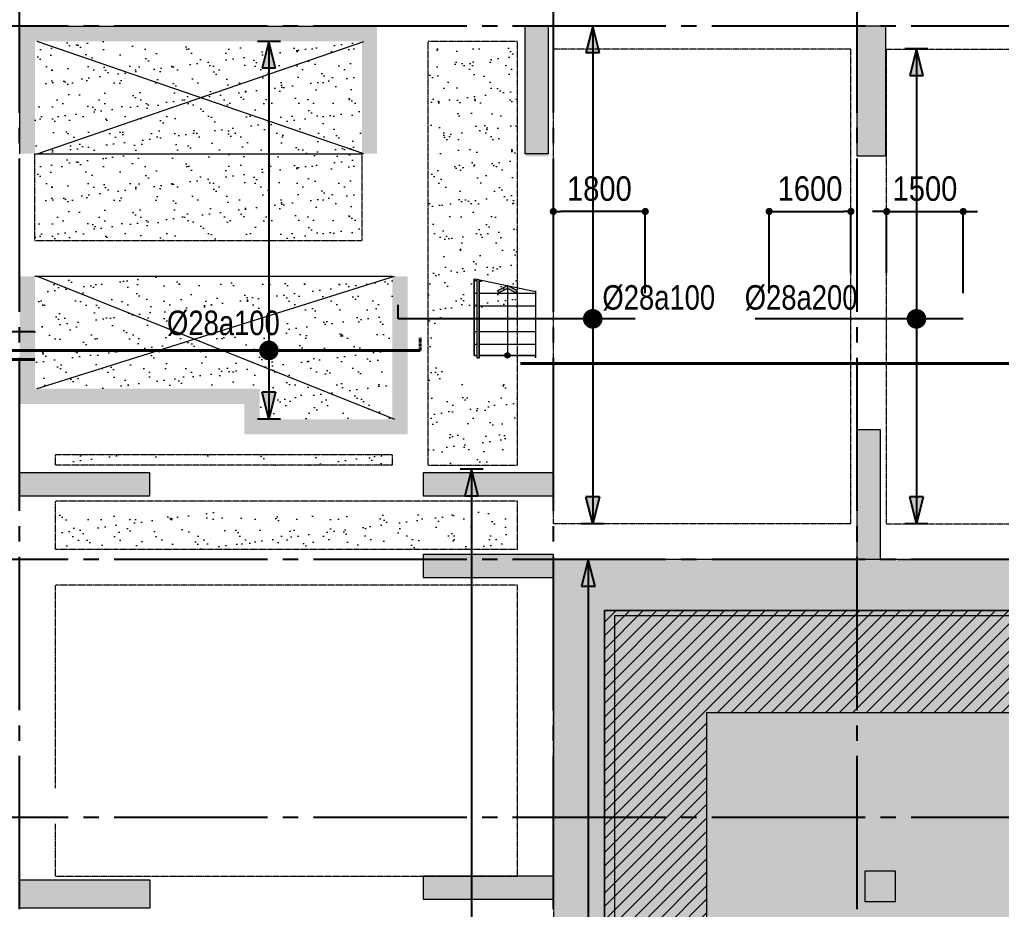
# Model space of a CAD drawing. Header units: millimetres. Extents: x -3819597 to -2591384, y 582389 to 820195.
# Drawn here: x -3736245 to -3717024, y 733730 to 751156 of the extents above; entities that cross this region are included whole.
import ezdxf
from ezdxf.enums import TextEntityAlignment as Align
from ezdxf.xclip import XClip

# ---------------------------------------------------------------- set-up
doc = ezdxf.new("R2010")
doc.units = ezdxf.units.MM
doc.header["$MEASUREMENT"] = 0
doc.header["$XCLIPFRAME"] = 0
for name, pattern in [('CENTER', [2, 1.25, -0.25, 0.25, -0.25]), ('CHG_XX_Damsan_Ham 2$0$CHG_XX_Damsan_Ham 2$0$HIDDEN', [0.375, 0.25, -0.125]), ('CHG_XX_Damsan_Ham 2$0$MB Ham 2$0$Hidden21', [3, 2, -1]), ('CHG_XX_Luoi truc$0$MB_Luoi truc$0$Center101', [13, 10, -1, 1, -1]), ('HIDDEN', [0.375, 0.25, -0.125])]:
    doc.linetypes.add(name, pattern=pattern)
doc.layers.get('0').update_dxf_attribs({"lineweight": 9})
doc.layers.get('Defpoints').update_dxf_attribs({"color": 10, "lineweight": 0})
for name, color, linetype in [('02HN. TEXT B', 1, 'Continuous'), ('08HN. SSS X', 6, 'Continuous'), ('12HN. GRID', 1, 'CENTER'), ("CHG_XX_Damsan_Ham 2$0$CHG_XX_Damsan_Ham 2$0$'S_General_Hatch_8", 8, 'Continuous'), ('CHG_XX_Damsan_Ham 2$0$MB Ham 2$0$Staircase', 30, 'Continuous'), ('CHG_XX_Damsan_Ham 2$0$MB Ham 2$0$Staircase Hidden', 34, 'CHG_XX_Damsan_Ham 2$0$MB Ham 2$0$Hidden21'), ('CHG_XX_Luoi truc$0$Grid', 34, 'Continuous'), ('CHG_XX_Luoi truc$0$Grid Line', 8, 'CHG_XX_Luoi truc$0$MB_Luoi truc$0$Center101'), ('dim', 51, 'Continuous')]:
    doc.layers.add(name, color=color, linetype=linetype)
for name, color, linetype, lineweight, plot in [('CHG_XX_Cot_Ham 2$0$NS-Column-H2', 90, 'Continuous', 13, False), ('CHG_XX_Cot_Ham 2$0$NS-Column-H2 @ 1', 90, 'Continuous', 13, False), ('CHG_XX_Cot_Ham 2$0$NS-Column-H2 @ 150', 90, 'Continuous', 13, False)]:
    doc.layers.add(name, color=color, linetype=linetype, lineweight=lineweight, plot=plot)
for name, color, linetype, lineweight in [('CHG_XX_Cot_Ham 2$0$NS-Pier-H2', 150, 'Continuous', 13), ('CHG_XX_Cot_Ham 2$0$NS-Pier-H2 @ 1', 150, 'Continuous', 13), ('CHG_XX_Cot_Ham 2$0$NS-Pier-H2 @ 150', 150, 'Continuous', 13), ("CHG_XX_Damsan_Ham 2$0$CHG_XX_Damsan_Ham 2$0$'S_General_Hidden_1 Thin", 1, 'CHG_XX_Damsan_Ham 2$0$CHG_XX_Damsan_Ham 2$0$HIDDEN', 18), ('CHG_XX_Damsan_Ham 2$0$CHG_XX_Damsan_Ham 2$0$CHG_XX_Damsan_Ham 2$0$Start lo mo', 3, 'Continuous', 15), ('CHG_XX_Damsan_Ham 2$0$CHG_XX_Damsan_Ham 2$0$DBAO', 3, 'Continuous', 13), ('CHG_XX_Damsan_Ham 2$0$CHG_XX_Damsan_Ham 2$0$HATCH', 154, 'Continuous', 9), ('CHG_XX_Damsan_Ham 2$0$CHG_XX_Damsan_Ham 2$0$mach ngung thi cong', 6, 'Continuous', 13), ('CHG_XX_Damsan_Ham 2$0$CHG_XX_Damsan_Ham 2$0$Start lo mo', 3, 'Continuous', 15), ('CHG_XX_Damsan_Ham 2$0$HATCH', 57, 'Continuous', 9), ('CHG_XX_Damsan_Ham 2$0$mach ngung thi cong', 6, 'Continuous', 13), ('CHG_XX_Damsan_Ham 2$0$tam cap ram', 8, 'Continuous', 5), ('thep chay suot', 5, 'HIDDEN', 40)]:
    doc.layers.add(name, color=color, linetype=linetype, lineweight=lineweight)
doc.styles.add('[HN042014]STYLE', font='arial.ttf', dxfattribs={"width": 0.8})
doc.styles.add('CHG_XX_Luoi truc$0$MB_Luoi truc$0$Grid A-F$0$VNI-HelveCB', font='VHELVCB_0.TTF')
doc.styles.add('MB_Luoi truc$0$Arial_C', font='arial.ttf', dxfattribs={"width": 0.85})
doc.dimstyles.new('200', dxfattribs={"dimscale": 200, "dimtxt": 2.4, "dimasz": 0.7, "dimexe": 0.0003, "dimexo": 0, "dimgap": 1, "dimtad": 1, "dimdec": 0, "dimzin": 12, "dimdsep": 46, "dimtxsty": 'MB_Luoi truc$0$Arial_C', "dimblk": 'MB_Luoi truc$0$_Dot', "dimcen": 0.5, "dimclrd": 256, "dimclre": 8, "dimclrt": 1, "dimadec": 0, "dimazin": 0, "dimtfac": 1, "dimtdec": 0, "dimtix": 1, "dimtmove": 2, "dimatfit": 3, "dimldrblk": 'MB_Luoi truc$0$HTT Arrow 30', "dimfxl": 1, "dimtolj": 1, "dimtzin": 0, "dimlwe": -1, "dimarcsym": 0})

# ---------------------------------------------------------------- blocks, each defined once
blk = doc.blocks.new('*U761')
at = {"layer": '12HN. GRID', "linetype": 'Continuous'}
h = blk.add_hatch(color=256, dxfattribs=at)
h.dxf.hatch_style = 1
h.paths.add_polyline_path([(-44, 1841.8), (44, 1841.8), (0, 2017.8)])
h = blk.add_hatch(color=256, dxfattribs=at)
h.dxf.hatch_style = 1
h.paths.add_polyline_path([(0, -448.8), (44, -272.8), (-44, -272.8)])
for p, q in [((-75, 2017.8), (75, 2017.8)), ((-44, 1841.8), (0, 2017.8)), ((0, 2017.8), (0, -448.8)), ((0, 2017.8), (44, 1841.8)), ((-44, 1841.8), (44, 1841.8)), ((-44, -272.8), (44, -272.8)), ((-44, -272.8), (0, -448.8)), ((0, -448.8), (44, -272.8)), ((-75, -448.8), (75, -448.8))]:
    blk.add_line(p, q, dxfattribs=at)
at = {"layer": '12HN. GRID', "linetype": 'Continuous', "const_width": 64, "flags": 128}
blk.add_lwpolyline([(-32, 0, -1), (32, 0, -1)], format="xyb", close=True, dxfattribs=at)
at = {"layer": 'thep chay suot', "linetype": 'ByBlock', "ltscale": 0.001}
for p, q in [((-988.2, 0), (-988.2, 86.1)), ((1740.5, 0), (1740.5, 0))]:
    blk.add_line(p, q, dxfattribs=at)
at = {"layer": 'thep chay suot', "linetype": 'HIDDEN', "ltscale": 10}
blk.add_line((-988.2, 0), (1740.5, 0), dxfattribs=at)
at = {"layer": '02HN. TEXT B', "linetype": 'ByBlock', "style": '[HN042014]STYLE', "width": 0.8, "flags": 8}
blk.add_attdef('0', text='', height=160, dxfattribs=at).set_placement((-351.3, 260), align=Align.MIDDLE_CENTER)
blk.add_attdef('1', text='', height=160, dxfattribs=at).set_placement((664.5, 180), align=Align.MIDDLE_LEFT)
at = {"layer": 'Defpoints', "color": 9, "linetype": 'ByBlock', "style": '[HN042014]STYLE', "width": 0.8, "flags": 9}
for tag, p in [('2', (-12299.4, -1424.1)), ('3', (-12299.4, -1828.8)), ('4', (-12299.4, -2233.6)), ('5', (-12299.4, -2624.1))]:
    blk.add_attdef(tag, text='', height=250, dxfattribs=at).set_placement(p, align=Align.MIDDLE_CENTER)
blk = doc.blocks.new('*U570')
at = {"layer": '12HN. GRID', "linetype": 'Continuous'}
h = blk.add_hatch(color=256, dxfattribs=at)
h.dxf.hatch_style = 1
h.paths.add_polyline_path([(-44, 1820.2), (44, 1820.2), (0, 1996.2)])
h = blk.add_hatch(color=256, dxfattribs=at)
h.dxf.hatch_style = 1
h.paths.add_polyline_path([(0, -1687.2), (44, -1511.2), (-44, -1511.2)])
at = {"layer": '08HN. SSS X', "linetype": 'ByBlock', "ltscale": 10}
for p, q in [((-400.8, 0), (666, 0)), ((-400.8, 0), (-400.8, -3.8)), ((666, 0), (666, 0))]:
    blk.add_line(p, q, dxfattribs=at)
at = {"layer": '12HN. GRID', "linetype": 'Continuous'}
for p, q in [((-75, 1996.2), (75, 1996.2)), ((-44, 1820.2), (0, 1996.2)), ((0, 1996.2), (0, -1687.2)), ((0, 1996.2), (44, 1820.2)), ((-44, 1820.2), (44, 1820.2)), ((-44, -1511.2), (44, -1511.2)), ((-44, -1511.2), (0, -1687.2)), ((0, -1687.2), (44, -1511.2)), ((-75, -1687.2), (75, -1687.2))]:
    blk.add_line(p, q, dxfattribs=at)
at = {"layer": '12HN. GRID', "linetype": 'Continuous', "const_width": 64, "flags": 128}
blk.add_lwpolyline([(-32, 0, 1), (32, 0, 1)], format="xyb", close=True, dxfattribs=at)
at = {"layer": '02HN. TEXT B', "linetype": 'ByBlock', "style": '[HN042014]STYLE', "width": 0.8, "flags": 8}
blk.add_attdef('1', text='', height=160, dxfattribs=at).set_placement((164.4, 140), align=Align.MIDDLE_LEFT)
blk.add_attdef('0', text='', height=160, dxfattribs=at).set_placement((1102.5, 160), align=Align.MIDDLE_CENTER)
at = {"layer": 'Defpoints', "color": 9, "linetype": 'ByBlock', "style": '[HN042014]STYLE', "width": 0.8, "flags": 9}
for tag, p in [('2', (2808.6, 9978.3)), ('3', (2808.6, 9573.6)), ('4', (2808.6, 9168.8)), ('5', (2808.6, 8778.3))]:
    blk.add_attdef(tag, text='', height=250, dxfattribs=at).set_placement(p, align=Align.MIDDLE_CENTER)
blk = doc.blocks.new('*U517')
at = {"layer": '12HN. GRID', "linetype": 'Continuous'}
h = blk.add_hatch(color=256, dxfattribs=at)
h.dxf.hatch_style = 1
h.paths.add_polyline_path([(-44, 1735.8), (44, 1735.8), (0, 1911.8)])
h = blk.add_hatch(color=256, dxfattribs=at)
h.dxf.hatch_style = 1
h.paths.add_polyline_path([(0, -1338.2), (44, -1162.2), (-44, -1162.2)])
at = {"layer": '08HN. SSS X', "linetype": 'ByBlock', "ltscale": 10}
for p, q in [((1269.2, 0), (1269.2, 91.1)), ((-276.4, 0), (1269.2, 0)), ((-276.4, 0), (-276.4, 0))]:
    blk.add_line(p, q, dxfattribs=at)
at = {"layer": '12HN. GRID', "linetype": 'Continuous'}
for p, q in [((-75, 1911.8), (75, 1911.8)), ((-44, 1735.8), (0, 1911.8)), ((0, 1911.8), (0, -1338.2)), ((0, 1911.8), (44, 1735.8)), ((-44, 1735.8), (44, 1735.8)), ((-44, -1162.2), (44, -1162.2)), ((-44, -1162.2), (0, -1338.2)), ((0, -1338.2), (44, -1162.2)), ((-75, -1338.2), (75, -1338.2))]:
    blk.add_line(p, q, dxfattribs=at)
at = {"layer": '12HN. GRID', "linetype": 'Continuous', "const_width": 64, "flags": 128}
blk.add_lwpolyline([(-32, 0, -1), (32, 0, -1)], format="xyb", close=True, dxfattribs=at)
at = {"layer": '02HN. TEXT B', "linetype": 'ByBlock', "style": '[HN042014]STYLE', "width": 0.8, "flags": 8}
blk.add_attdef('1', text='', height=160, dxfattribs=at).set_placement((-797.7, 140), align=Align.MIDDLE_LEFT)
blk.add_attdef('0', text='', height=160, dxfattribs=at).set_placement((1102.5, 160), align=Align.MIDDLE_CENTER)
at = {"layer": 'Defpoints', "color": 9, "linetype": 'ByBlock', "style": '[HN042014]STYLE', "width": 0.8, "flags": 9}
for tag, p in [('2', (3878.9, 10134.1)), ('3', (3878.9, 9729.3)), ('4', (3878.9, 9324.5)), ('5', (3878.9, 8934.1))]:
    blk.add_attdef(tag, text='', height=250, dxfattribs=at).set_placement(p, align=Align.MIDDLE_CENTER)
blk = doc.blocks.new('MB_Luoi truc$0$_Dot')
at = {"color": 0, "linetype": 'ByBlock', "lineweight": -2}
blk.add_line((-0.5, 0), (-1, 0), dxfattribs=at)
at = {"color": 0, "linetype": 'ByBlock', "const_width": 0.5}
blk.add_lwpolyline([(-0.25, 0, 1), (0.25, 0, 1)], format="xyb", close=True, dxfattribs=at)
blk = doc.blocks.new('*D516')
at = {"layer": 'Defpoints', "color": 0, "ltscale": 1500, "transparency": 16777216}
for p in [(-3725795, 747399), (-3725795, 745762), (-3723996, 745762)]:
    blk.add_point(p, dxfattribs=at)
at = {"layer": 'dim', "color": 8, "ltscale": 1500, "transparency": 16777216}
for p, q in [((-3725795, 745799), (-3725795, 747399)), ((-3723996, 745799), (-3723996, 747399))]:
    blk.add_line(p, q, dxfattribs=at)
at = {"layer": 'dim', "lineweight": -2, "ltscale": 1500, "transparency": 16777216}
blk.add_line((-3724136, 747399), (-3725655, 747399), dxfattribs=at)
at = {"layer": 'dim', "lineweight": -2, "ltscale": 1500, "transparency": 16777216, "xscale": 140, "yscale": 140, "zscale": 140, "rotation": 180}
blk.add_blockref('MB_Luoi truc$0$_Dot', (-3725795, 747399), dxfattribs=at)
at = {"layer": 'dim', "lineweight": -2, "ltscale": 1500, "transparency": 16777216, "xscale": 140, "yscale": 140, "zscale": 140}
blk.add_blockref('MB_Luoi truc$0$_Dot', (-3723996, 747399), dxfattribs=at)
at = {"layer": 'dim', "color": 1, "ltscale": 1500, "transparency": 16777216, "insert": (-3724895, 747844), "char_height": 480, "attachment_point": 5, "style": 'MB_Luoi truc$0$Arial_C'}
blk.add_mtext('\\A1;1800', dxfattribs=at)
blk = doc.blocks.new('MB_Luoi truc$0$HTT Arrow 30')
blk.add_hatch(color=256).paths.add_polyline_path([(-2.5, 0.375), (-2.5, -0.375), (0, 0)])
at = {"color": 0, "linetype": 'ByBlock', "lineweight": -2}
for p, q in [((0, 0), (-2.5, 0.375)), ((-2.5, -0.375), (-2.5, 0.375)), ((0, 0), (-2.5, -0.375))]:
    blk.add_line(p, q, dxfattribs=at)
blk = doc.blocks.new('*U705')
at = {"layer": '12HN. GRID', "linetype": 'Continuous'}
h = blk.add_hatch(color=256, dxfattribs=at)
h.dxf.hatch_style = 1
h.paths.add_polyline_path([(-44, 2001.6), (44, 2001.6), (0, 2177.6)])
h = blk.add_hatch(color=256, dxfattribs=at)
h.dxf.hatch_style = 1
h.paths.add_polyline_path([(0, -339), (44, -163), (-44, -163)])
for p, q in [((-75, 2177.6), (75, 2177.6)), ((-44, 2001.6), (0, 2177.6)), ((0, 2177.6), (0, -339)), ((0, 2177.6), (44, 2001.6)), ((-44, 2001.6), (44, 2001.6)), ((-44, -163), (44, -163)), ((-44, -163), (0, -339)), ((0, -339), (44, -163)), ((-75, -339), (75, -339))]:
    blk.add_line(p, q, dxfattribs=at)
at = {"layer": '12HN. GRID', "linetype": 'Continuous', "const_width": 64, "flags": 128}
blk.add_lwpolyline([(-32, 0, 1), (32, 0, 1)], format="xyb", close=True, dxfattribs=at)
at = {"layer": 'thep chay suot', "linetype": 'HIDDEN', "ltscale": 10}
blk.add_line((-1370.8, 0), (6423.7, 0), dxfattribs=at)
at = {"layer": 'thep chay suot', "linetype": 'ByBlock', "ltscale": 0.001}
for p, q in [((-1370.8, 0), (-1370.8, 0)), ((6423.7, 0), (6423.7, 0))]:
    blk.add_line(p, q, dxfattribs=at)
at = {"layer": '02HN. TEXT B', "linetype": 'ByBlock', "style": '[HN042014]STYLE', "width": 0.8, "flags": 8}
blk.add_attdef('0', text='', height=160, dxfattribs=at).set_placement((-351.3, 260), align=Align.MIDDLE_CENTER)
blk.add_attdef('1', text='', height=160, dxfattribs=at).set_placement((151.8, 180), align=Align.MIDDLE_LEFT)
at = {"layer": 'Defpoints', "color": 9, "linetype": 'ByBlock', "style": '[HN042014]STYLE', "width": 0.8, "flags": 9}
for tag, p in [('2', (14004.9, -1357.9)), ('3', (14004.9, -1762.7)), ('4', (14004.9, -2167.5)), ('5', (14004.9, -2557.9))]:
    blk.add_attdef(tag, text='', height=250, dxfattribs=at).set_placement(p, align=Align.MIDDLE_CENTER)
blk = doc.blocks.new('*U707')
at = {"layer": 'thep chay suot', "linetype": 'HIDDEN', "ltscale": 10}
blk.add_line((-6365, 0), (11547.3, 0), dxfattribs=at)
at = {"layer": 'thep chay suot', "linetype": 'ByBlock', "ltscale": 0.001}
blk.add_line((-6365, 0), (-6365, 0), dxfattribs=at)
at = {"layer": '02HN. TEXT B', "linetype": 'ByBlock', "style": '[HN042014]STYLE', "width": 0.8, "flags": 8}
blk.add_attdef('0', text='', height=160, dxfattribs=at).set_placement((-351.3, 260), align=Align.MIDDLE_CENTER)
blk.add_attdef('1', text='', height=160, dxfattribs=at).set_placement((151.8, -144.2), align=Align.MIDDLE_LEFT)
at = {"layer": 'Defpoints', "color": 9, "linetype": 'ByBlock', "style": '[HN042014]STYLE', "width": 0.8, "flags": 9}
for tag, p in [('2', (-1967.4, 553.2)), ('3', (-1967.4, 148.4)), ('4', (-1967.4, -256.4)), ('5', (-1967.4, -646.8))]:
    blk.add_attdef(tag, text='', height=250, dxfattribs=at).set_placement(p, align=Align.MIDDLE_CENTER)
blk = doc.blocks.new('*U574')
at = {"layer": '12HN. GRID', "linetype": 'Continuous'}
h = blk.add_hatch(color=256, dxfattribs=at)
h.dxf.hatch_style = 1
h.paths.add_polyline_path([(-44, 4465.2), (44, 4465.2), (0, 4641.2)])
for p, q in [((-75, 4641.2), (75, 4641.2)), ((-44, 4465.2), (0, 4641.2)), ((0, 4641.2), (0, -6866.1)), ((0, 4641.2), (44, 4465.2)), ((-44, 4465.2), (44, 4465.2))]:
    blk.add_line(p, q, dxfattribs=at)
at = {"layer": '02HN. TEXT B', "linetype": 'ByBlock', "style": '[HN042014]STYLE', "width": 0.8, "flags": 8}
blk.add_attdef('1', text='', height=160, dxfattribs=at).set_placement((164.4, 140), align=Align.MIDDLE_LEFT)
blk.add_attdef('0', text='', height=160, dxfattribs=at).set_placement((1102.5, 160), align=Align.MIDDLE_CENTER)
at = {"layer": 'Defpoints', "color": 9, "linetype": 'ByBlock', "style": '[HN042014]STYLE', "width": 0.8, "flags": 9}
for tag, p in [('2', (3201.4, 9602)), ('3', (3201.4, 9197.3)), ('4', (3201.4, 8792.5)), ('5', (3201.4, 8402))]:
    blk.add_attdef(tag, text='', height=250, dxfattribs=at).set_placement(p, align=Align.MIDDLE_CENTER)
blk = doc.blocks.new('*U660')
at = {"layer": '12HN. GRID', "linetype": 'Continuous'}
h = blk.add_hatch(color=256, dxfattribs=at)
h.dxf.hatch_style = 1
h.paths.add_polyline_path([(-44, 1585.8), (44, 1585.8), (0, 1761.8)])
h = blk.add_hatch(color=256, dxfattribs=at)
h.dxf.hatch_style = 1
h.paths.add_polyline_path([(0, -1338.2), (44, -1162.2), (-44, -1162.2)])
at = {"layer": '08HN. SSS X', "linetype": 'ByBlock', "ltscale": 10}
for p, q in [((-305.4, 0), (1052.8, 0)), ((-305.4, 0), (-305.4, 0)), ((1052.8, 0), (1052.8, 0))]:
    blk.add_line(p, q, dxfattribs=at)
at = {"layer": '12HN. GRID', "linetype": 'Continuous'}
for p, q in [((-75, 1761.8), (75, 1761.8)), ((-44, 1585.8), (0, 1761.8)), ((0, 1761.8), (0, -1338.2)), ((0, 1761.8), (44, 1585.8)), ((-44, 1585.8), (44, 1585.8)), ((-44, -1162.2), (44, -1162.2)), ((-44, -1162.2), (0, -1338.2)), ((0, -1338.2), (44, -1162.2)), ((-75, -1338.2), (75, -1338.2))]:
    blk.add_line(p, q, dxfattribs=at)
at = {"layer": '12HN. GRID', "linetype": 'Continuous', "const_width": 64, "flags": 128}
blk.add_lwpolyline([(-32, 0, 1), (32, 0, 1)], format="xyb", close=True, dxfattribs=at)
at = {"layer": '02HN. TEXT B', "linetype": 'ByBlock', "style": '[HN042014]STYLE', "width": 0.8, "flags": 8}
blk.add_attdef('1', text='', height=160, dxfattribs=at).set_placement((386.2, 140), align=Align.MIDDLE_LEFT)
blk.add_attdef('0', text='', height=160, dxfattribs=at).set_placement((1102.5, 160), align=Align.MIDDLE_CENTER)
at = {"layer": 'Defpoints', "color": 9, "linetype": 'ByBlock', "style": '[HN042014]STYLE', "width": 0.8, "flags": 9}
for tag, p in [('2', (3350.9, 9127.5)), ('3', (3350.9, 8722.7)), ('4', (3350.9, 8317.9)), ('5', (3350.9, 7927.5))]:
    blk.add_attdef(tag, text='', height=250, dxfattribs=at).set_placement(p, align=Align.MIDDLE_CENTER)
blk = doc.blocks.new('*D661')
at = {"layer": 'Defpoints', "color": 0, "ltscale": 1500, "transparency": 16777216}
for p in [(-3719970, 747399), (-3719970, 746189), (-3721570, 745296)]:
    blk.add_point(p, dxfattribs=at)
at = {"layer": 'dim', "color": 8, "ltscale": 1500, "transparency": 16777216}
for p, q in [((-3721570, 745799), (-3721570, 747399)), ((-3719970, 746189), (-3719970, 747399))]:
    blk.add_line(p, q, dxfattribs=at)
at = {"layer": 'dim', "lineweight": -2, "ltscale": 1500, "transparency": 16777216}
blk.add_line((-3721430, 747399), (-3720110, 747399), dxfattribs=at)
at = {"layer": 'dim', "lineweight": -2, "ltscale": 1500, "transparency": 16777216, "xscale": 140, "yscale": 140, "zscale": 140, "rotation": 180}
blk.add_blockref('MB_Luoi truc$0$_Dot', (-3721570, 747399), dxfattribs=at)
at = {"layer": 'dim', "lineweight": -2, "ltscale": 1500, "transparency": 16777216, "xscale": 140, "yscale": 140, "zscale": 140}
blk.add_blockref('MB_Luoi truc$0$_Dot', (-3719970, 747399), dxfattribs=at)
at = {"layer": 'dim', "color": 1, "ltscale": 1500, "transparency": 16777216, "insert": (-3720770, 747844), "char_height": 480, "attachment_point": 5, "style": 'MB_Luoi truc$0$Arial_C'}
blk.add_mtext('\\A1;1600', dxfattribs=at)
blk = doc.blocks.new('*D662')
at = {"layer": 'Defpoints', "color": 0, "ltscale": 1500, "transparency": 16777216}
for p in [(-3717771, 747399), (-3719270, 746189), (-3717771, 745296)]:
    blk.add_point(p, dxfattribs=at)
at = {"layer": 'dim', "lineweight": -2, "ltscale": 1500, "transparency": 16777216}
for p, q in [((-3719410, 747399), (-3719550, 747399)), ((-3719270, 747399), (-3717771, 747399)), ((-3717631, 747399), (-3717491, 747399))]:
    blk.add_line(p, q, dxfattribs=at)
at = {"layer": 'dim', "color": 8, "ltscale": 1500, "transparency": 16777216}
for p, q in [((-3719270, 746189), (-3719270, 747399)), ((-3717771, 745799), (-3717771, 747399))]:
    blk.add_line(p, q, dxfattribs=at)
at = {"layer": 'dim', "lineweight": -2, "ltscale": 1500, "transparency": 16777216, "xscale": 140, "yscale": 140, "zscale": 140}
blk.add_blockref('MB_Luoi truc$0$_Dot', (-3719270, 747399), dxfattribs=at)
at = {"layer": 'dim', "lineweight": -2, "ltscale": 1500, "transparency": 16777216, "xscale": 140, "yscale": 140, "zscale": 140, "rotation": 180}
blk.add_blockref('MB_Luoi truc$0$_Dot', (-3717771, 747399), dxfattribs=at)
at = {"layer": 'dim', "color": 1, "ltscale": 1500, "transparency": 16777216, "insert": (-3718520, 747844), "char_height": 480, "attachment_point": 5, "style": 'MB_Luoi truc$0$Arial_C'}
blk.add_mtext('\\A1;1500', dxfattribs=at)
blk = doc.blocks.new('*U735')
at = {"layer": '12HN. GRID', "linetype": 'Continuous'}
h = blk.add_hatch(color=256, dxfattribs=at)
h.dxf.hatch_style = 1
h.paths.add_polyline_path([(-44, 5699.2), (44, 5699.2), (0, 5875.2)])
for p, q in [((-75, 5875.2), (75, 5875.2)), ((-44, 5699.2), (0, 5875.2)), ((0, 5875.2), (0, -2074.8)), ((0, 5875.2), (44, 5699.2)), ((-44, 5699.2), (44, 5699.2))]:
    blk.add_line(p, q, dxfattribs=at)
at = {"layer": '02HN. TEXT B', "linetype": 'ByBlock', "style": '[HN042014]STYLE', "width": 0.8, "flags": 8}
blk.add_attdef('1', text='', height=160, dxfattribs=at).set_placement((-813.2, 140), align=Align.MIDDLE_LEFT)
blk.add_attdef('0', text='', height=160, dxfattribs=at).set_placement((1102.5, 160), align=Align.MIDDLE_CENTER)
at = {"layer": 'Defpoints', "color": 9, "linetype": 'ByBlock', "style": '[HN042014]STYLE', "width": 0.8, "flags": 9}
for tag, p in [('2', (2503.5, 9602)), ('3', (2503.5, 9197.3)), ('4', (2503.5, 8792.5)), ('5', (2503.5, 8402))]:
    blk.add_attdef(tag, text='', height=250, dxfattribs=at).set_placement(p, align=Align.MIDDLE_CENTER)
blk = doc.blocks.new('*U1035')
at = {"layer": 'CHG_XX_Cot_Ham 2$0$NS-Pier-H2 @ 1'}
h = blk.add_hatch(color=256, dxfattribs=at)
h.dxf.hatch_style = 1
h.paths.add_polyline_path([(450, 0), (0, 0), (0, -2550), (450, -2550)])
at = {"layer": 'CHG_XX_Cot_Ham 2$0$NS-Pier-H2 @ 150'}
h = blk.add_hatch(color=256, dxfattribs=at)
h.dxf.hatch_style = 1
h.paths.add_polyline_path([(450, 0), (0, 0), (0, -2550), (450, -2550)])
blk = doc.blocks.new('CHG_XX_Cot_Ham 2$0$Block A_C450x2250')
at = {"layer": 'CHG_XX_Cot_Ham 2$0$NS-Pier-H2'}
blk.add_lwpolyline([(450, -2550), (0, -2550), (0, 0), (450, 0)], close=True, dxfattribs=at)
blk.add_blockref('*U1035', (0, 0), dxfattribs=at)
blk = doc.blocks.new('*U1036')
at = {"layer": 'CHG_XX_Cot_Ham 2$0$NS-Column-H2 @ 1'}
h = blk.add_hatch(color=256, dxfattribs=at)
h.dxf.hatch_style = 1
h.paths.add_polyline_path([(-300, -300), (-300, 300), (300, 300), (300, -300)])
at = {"layer": 'CHG_XX_Cot_Ham 2$0$NS-Column-H2 @ 150'}
h = blk.add_hatch(color=256, dxfattribs=at)
h.dxf.hatch_style = 1
h.paths.add_polyline_path([(-300, -300), (-300, 300), (300, 300), (300, -300)])
blk = doc.blocks.new('CHG_XX_Cot_Ham 2$0$HoBoi_C600x600')
at = {"layer": 'CHG_XX_Cot_Ham 2$0$NS-Column-H2'}
blk.add_lwpolyline([(300, -300), (300, 300), (-300, 300), (-300, -300)], close=True, dxfattribs=at)
blk.add_blockref('*U1036', (0, 0), dxfattribs=at)
blk = doc.blocks.new('*U1038')
at = {"layer": 'CHG_XX_Cot_Ham 2$0$NS-Pier-H2 @ 1'}
h = blk.add_hatch(color=256, dxfattribs=at)
h.dxf.hatch_style = 1
h.paths.add_polyline_path([(550, 0), (0, 0), (0, -2550), (550, -2550)])
at = {"layer": 'CHG_XX_Cot_Ham 2$0$NS-Pier-H2 @ 150'}
h = blk.add_hatch(color=256, dxfattribs=at)
h.dxf.hatch_style = 1
h.paths.add_polyline_path([(550, 0), (0, 0), (0, -2550), (550, -2550)])
blk = doc.blocks.new('CHG_XX_Cot_Ham 2$0$550x2550')
at = {"layer": 'CHG_XX_Cot_Ham 2$0$NS-Pier-H2'}
blk.add_lwpolyline([(550, -2550), (0, -2550), (0, 0), (550, 0)], close=True, dxfattribs=at)
blk.add_blockref('*U1038', (0, 0), dxfattribs=at)
blk = doc.blocks.new('*U1029')
at = {"layer": 'CHG_XX_Luoi truc$0$Grid Line'}
blk.add_line((0, 0), (0, 608), dxfattribs=at)
at = {"layer": 'CHG_XX_Luoi truc$0$Grid', "lineweight": -2, "style": 'CHG_XX_Luoi truc$0$MB_Luoi truc$0$Grid A-F$0$VNI-HelveCB'}
for tag, p in [('GRIDSUB', (0, 617)), ('GRID', (0, -9))]:
    blk.add_attdef(tag, text='', height=5, dxfattribs=at).set_placement(p, align=Align.MIDDLE)
blk = doc.blocks.new('*U1031')
at = {"layer": 'CHG_XX_Luoi truc$0$Grid Line'}
blk.add_line((0, 0), (0, 438), dxfattribs=at)
at = {"layer": 'CHG_XX_Luoi truc$0$Grid', "lineweight": -2, "style": 'CHG_XX_Luoi truc$0$MB_Luoi truc$0$Grid A-F$0$VNI-HelveCB'}
for tag, p in [('GRIDSUB', (0, 447)), ('GRID', (0, -9))]:
    blk.add_attdef(tag, text='', height=5, dxfattribs=at).set_placement(p, align=Align.MIDDLE)
blk = doc.blocks.new('CHG_XX_Luoi truc')
at = {"layer": 'CHG_XX_Luoi truc$0$Grid', "xscale": 300, "yscale": 300, "zscale": 300}
for p in [(12250, -12747), (22700, -12747), (28650, -12747)]:
    blk.add_blockref('*U1029', p, dxfattribs=at)
at = {"layer": 'CHG_XX_Luoi truc$0$Grid', "xscale": 300.0000000000013, "yscale": 300.0000000000013, "zscale": 300.0000000000013, "rotation": 90}
for p in [(110703, 141050), (110703, 130600), (110703, 125550)]:
    blk.add_blockref('*U1031', p, dxfattribs=at)
blk = doc.blocks.new('CHG_XX_Cot_Ham 2')
at = {"layer": 'CHG_XX_Cot_Ham 2$0$NS-Pier-H2'}
h = blk.add_hatch(color=256, dxfattribs=at)
h.dxf.hatch_style = 1
h.paths.add_polyline_path([(99639.2, 163400), (-10900, 163400), (-10900, 85450), (-300, 85450), (-300, 84050), (32350, 84050), (32350, -9000), (103575.5, -9000), (106050, -6022), (106050, 158254.3)])
h.paths.add_polyline_path([(99533.7, 163100), (105750, 158110.4), (105750, 90450), (105650, 90450), (105750, 90450), (105750, 13850), (105750, 13722.3), (105750, -5913.6), (103434.7, -8700), (93599.8, -8700), (93299.8, -8700), (32650, -8700), (32650, 84350), (0, 84350), (0, 85750), (-10600, 85750), (-10600, 163100), (93600, 163100)], flags=16)
blk.add_hatch(color=256, dxfattribs=at).paths.add_polyline_path([(19250, 141050), (12250, 141050), (12250, 138550), (12550, 138550), (12550, 140750), (18950, 140750), (18950, 138550), (19250, 138550), (19250, 140750), (19250, 140750)])
h = blk.add_hatch(color=256, dxfattribs=at)
h.dxf.hatch_style = 1
h.paths.add_polyline_path([(22600, 141050), (22150, 141050), (22150, 138500), (22600, 138500)])
h = blk.add_hatch(color=256, dxfattribs=at)
h.dxf.hatch_style = 1
h.paths.add_polyline_path([(16650, 133050), (19850, 133050), (19850, 136150), (19550, 136150), (19550, 133350), (16950, 133350), (16950, 133950), (12550, 133950), (12550, 136150), (12250, 136150), (12250, 133650), (16650, 133650)])
blk.add_lwpolyline([(22150, 141050), (22600, 141050), (22600, 138550), (22150, 138550)], close=True, dxfattribs=at)
at = {"layer": 'CHG_XX_Cot_Ham 2$0$NS-Column-H2'}
blk.add_blockref('CHG_XX_Cot_Ham 2$0$HoBoi_C600x600', (29100, 124200), dxfattribs=at)
at = {"layer": 'CHG_XX_Cot_Ham 2$0$NS-Pier-H2'}
for name, p in [('CHG_XX_Luoi truc', (0, 0)), ('CHG_XX_Cot_Ham 2$0$Block A_C450x2250', (28650, 133150))]:
    blk.add_blockref(name, p, dxfattribs=at)
at = {"layer": 'CHG_XX_Cot_Ham 2$0$NS-Pier-H2', "xscale": -1, "rotation": 90}
for p in [(12250, 132300), (20150, 132300), (20150, 132300), (20150, 130700), (20150, 130700), (20150, 124400), (20150, 124400)]:
    blk.add_blockref('CHG_XX_Cot_Ham 2$0$Block A_C450x2250', p, dxfattribs=at)
at = {"layer": 'CHG_XX_Cot_Ham 2$0$NS-Pier-H2', "rotation": 90}
blk.add_blockref('CHG_XX_Cot_Ham 2$0$550x2550', (12250, 123775), dxfattribs=at)
at = {"layer": 'Defpoints'}
blk.add_blockref('CHG_XX_Cot_Ham 2$0$550x2550', (28650, 141050.7), dxfattribs=at)
blk = doc.blocks.new('CHG_XX_Damsan_Ham 2$0$MB Ham 2$0$Arrow 60')
at = {"linetype": 'ByBlock', "lineweight": -2}
h = blk.add_hatch(color=0, dxfattribs=at)
h.paths.add_polyline_path([(1.88, 0.94), (1.65, 1.38), (0, 0.56), (-1.65, 1.38), (-1.88, 0.94), (0, 0)], flags=17)
h.paths.add_polyline_path([(1.65, 1.38), (1.88, 0.94), (0, 0), (-1.88, 0.94), (-1.65, 1.38), (0, 0.56)])
blk.add_hatch(color=0, dxfattribs=at).paths.add_polyline_path([(1.65, 1.38), (1.88, 0.94), (0, 0), (-1.88, 0.94), (-1.65, 1.38), (0, 0.56)])
at = {"color": 0, "linetype": 'ByBlock', "lineweight": -2}
blk.add_lwpolyline([(1.65, 1.38), (1.88, 0.94), (0, 0), (-1.88, 0.94), (-1.65, 1.38), (0, 0.56)], close=True, dxfattribs=at)
blk = doc.blocks.new('CHG_XX_Damsan_Ham 2$0$MB Ham 2$0$Dot')
at = {"linetype": 'ByBlock', "lineweight": -2}
h = blk.add_hatch(color=0, dxfattribs=at)
edge = h.paths.add_edge_path()
edge.add_arc((0, 0), 0.5, 0, 360)
at = {"color": 0, "linetype": 'ByBlock', "lineweight": -2}
blk.add_line((0, -1), (0, 1), dxfattribs=at)
blk.add_circle((0, 0), 0.5, dxfattribs=at)
blk = doc.blocks.new('*U965')
at = {"layer": 'CHG_XX_Damsan_Ham 2$0$tam cap ram'}
h = blk.add_hatch(dxfattribs=at)
h.set_pattern_fill('_USER', color=256, scale=250, angle=90, pattern_type=0)
h.set_pattern_definition([(90, (2200, 2500), (-250, 2e-14), [])])
h.paths.add_polyline_path([(1200, 2500), (3200, 2500), (3200, 1400), (1200, 1400)])
h.paths.add_polyline_path([(1200, 1350), (3200, 1350), (3200, 1300), (1200, 1300)])
h.paths.add_polyline_path([(1200, 1200), (3200, 1200), (3200, 1150), (1200, 1150)])
h.paths.add_polyline_path([(1200, 1100), (3200, 1100), (3200, 0), (1200, 0)])
at = {"layer": 'CHG_XX_Damsan_Ham 2$0$MB Ham 2$0$Staircase'}
for p, q in [((1200, 0), (1200, 1100)), ((3200, 0), (3200, 1100)), ((0, 0), (4400, 0))]:
    blk.add_line(p, q, dxfattribs=at)
at = {"layer": 'CHG_XX_Damsan_Ham 2$0$MB Ham 2$0$Staircase Hidden'}
for p, q in [((4400, 2500), (4400, 0)), ((4400, 1200), (4400, 1300))]:
    blk.add_line(p, q, dxfattribs=at)
at = {"layer": 'CHG_XX_Damsan_Ham 2$0$tam cap ram'}
for p, q in [((0, 0), (0, 2500)), ((0, 2500), (4400, 2500)), ((1200, 1400), (1200, 2500)), ((1598, 1300), (1848, 2500)), ((1700, 1300), (1950, 2500)), ((3200, 1400), (3200, 2500)), ((600, 550), (600, 1950)), ((600, 1950), (3800, 1950)), ((3800, 550), (3800, 1950)), ((1100, 1100), (1100, 1400)), ((1100, 1400), (3300, 1400)), ((1150, 1150), (1150, 1350)), ((1150, 1350), (3250, 1350)), ((1200, 1150), (1200, 1350)), ((1200, 1350), (1200, 1300)), ((3200, 1150), (3200, 1350)), ((3250, 1150), (3250, 1350)), ((3300, 1100), (3300, 1400)), ((1200, 1300), (3200, 1300)), ((1200, 1200), (3200, 1200)), ((1200, 1200), (1200, 1150)), ((1100, 1100), (3300, 1100)), ((1150, 1150), (3250, 1150)), ((600, 550), (3800, 550))]:
    blk.add_line(p, q, dxfattribs=at)
for points in [[(1200, 2500), (3200, 2500), (3200, 1400), (1200, 1400)], [(1200, 1350), (3200, 1350), (3200, 1300), (1200, 1300)], [(1200, 1200), (3200, 1200), (3200, 1150), (1200, 1150)], [(1200, 1100), (3200, 1100), (3200, 0), (1200, 0)]]:
    blk.add_lwpolyline(points, close=True, dxfattribs=at)
for centre, start, end in [((1200, 1300), 90, 180), ((3200, 1300), 0, 90), ((1200, 1200), 180, 270), ((3200, 1200), 270, 0)]:
    blk.add_arc(centre, 1200, start, end, dxfattribs=at)
at = {"layer": 'CHG_XX_Damsan_Ham 2$0$tam cap ram', "yscale": 100, "zscale": 100}
for name, p, xscale, rotation in [('CHG_XX_Damsan_Ham 2$0$MB Ham 2$0$Arrow 60', (1835, 1950), 100, 270), ('CHG_XX_Damsan_Ham 2$0$MB Ham 2$0$Dot', (3200, 1950), 100, 270), ('CHG_XX_Damsan_Ham 2$0$MB Ham 2$0$Arrow 60', (3200, 550), -100, 90)]:
    blk.add_blockref(name, p, dxfattribs=dict(at, xscale=xscale, rotation=rotation))
blk = doc.blocks.new('CHG_XX_Damsan_Ham 2$0$ArchStaireH2')
at = {"layer": 'CHG_XX_Damsan_Ham 2$0$tam cap ram'}
for p, q in [((0, 0), (0, -2500)), ((0, 0), (7000, 0)), ((8900, -4950), (8900, -6450))]:
    blk.add_line(p, q, dxfattribs=at)
blk.add_lwpolyline([(8950, -4960), (8950, -6500), (9000, -6500), (9000, -4971)], dxfattribs=at)
ref = blk.add_blockref('*U965', (7600, -3250), dxfattribs=dict(at, rotation=270))
XClip(ref).set_block_clipping_path([(3249.9999999999, 1300), (3249.9999999999, 2550), (1945, 2550), (1700.2407097373, 1300)])
blk = doc.blocks.new('CHG_XX_Damsan_Ham 2', base_point=(3089256, -609981))
at = {"layer": "CHG_XX_Damsan_Ham 2$0$CHG_XX_Damsan_Ham 2$0$'S_General_Hatch_8"}
h = blk.add_hatch(dxfattribs=at)
h.set_pattern_fill('CROSS', color=256, scale=2000)
edge = h.paths.add_edge_path()
edge.add_line((76750, 42625), (76750, 65250))
edge.add_line((76750, 65250), (76750, 65850))
edge.add_line((76750, 65850), (77900, 65850))
edge.add_line((77900, 65850), (77900, 89350))
edge.add_line((77900, 89350), (76850, 89350))
edge.add_line((76850, 89350), (76850, 90650))
edge.add_line((76850, 90650), (76852, 131950))
edge.add_line((76852, 131950), (51950, 131950))
edge.add_line((51950, 131950), (51950, 130600))
edge.add_line((51950, 130600), (22700, 130600))
edge.add_line((22700, 130600), (22700, 84050))
edge.add_line((22700, 84050), (32350, 84050))
edge.add_line((32350, 84050), (32350, 22700))
edge.add_line((32350, 22700), (76500, 22700))
edge.add_line((76500, 22700), (76500, 23518))
edge.add_line((76500, 23518), (76750, 23518))
edge.add_line((76750, 23518), (76750, 42625))
edge.add_line((76750, 42625), (76750, 43198))
at = {"layer": 'CHG_XX_Damsan_Ham 2$0$CHG_XX_Damsan_Ham 2$0$HATCH'}
h = blk.add_hatch(dxfattribs=at)
h.set_pattern_fill('ANSI31', color=256, scale=1500)
h.set_pattern_definition([(45, (-2702289.21, 609981.01), (-132.582521, 132.582521), [])])
h.paths.add_polyline_path([(32350, 25700), (73852, 25700), (73852, 127600), (25700, 127600), (25700, 84350), (23700, 84350), (23700, 129600), (75851, 129600), (75851, 23700), (32350, 23700)])
at = {"layer": 'CHG_XX_Damsan_Ham 2$0$HATCH'}
h = blk.add_hatch(dxfattribs=at)
h.set_pattern_fill('AR-SAND', color=256, scale=262.5)
h.paths.add_polyline_path([(18950, 140750), (12550, 140750), (12550, 138550), (18950, 138550)])
h = blk.add_hatch(dxfattribs=at)
h.set_pattern_fill('AR-SAND', color=256, scale=262.5)
edge = h.paths.add_edge_path()
edge.add_line((22000, 140750), (20250, 140750))
edge.add_line((20250, 140750), (20250, 132446))
edge.add_line((20250, 132446), (22000, 132446))
edge.add_line((22000, 132446), (22000, 134127))
edge.add_line((22000, 134127), (21250, 133971))
edge.add_line((21250, 133971), (21250, 134109))
edge.add_line((21250, 134109), (20589, 133971))
edge.add_line((20589, 133971), (20589, 135450))
edge.add_line((20589, 135450), (21089, 135450))
edge.add_arc((21139, 135450), 50, 0, 180, ccw=False)
edge.add_line((21189, 135450), (21689, 135450))
edge.add_line((21689, 135450), (21750, 135450))
edge.add_arc((21800, 135450), 50, 0, 180, ccw=False)
edge.add_line((21850, 135450), (22000, 135450))
edge.add_line((22000, 135450), (22000, 140750))
h = blk.add_hatch(dxfattribs=at)
h.set_pattern_fill('AR-SAND', color=256, scale=262.5)
h.set_pattern_definition([(37.5, (0, -2294.6), (-16.5358, 505.7912), [0, -399, 0, -446.25, 0, -426.5625]), (7.5, (0, -2294.6), (464.5664, 740.8133), [0, -215.25, 0, -359.625, 0, -137.8125]), (327.5, (-322.88, -2294.6), (817.4622, 1.4855), [0, -131.25, 0, -472.5, 0, -616.875]), (317.5, (-322.9, -2294.6), (789.1082, 230.39), [0, -65.625, 0, -309.75, 0, -354.375])])
h.paths.add_polyline_path([(18950, 138550), (12550, 138550), (12550, 136850), (18950, 136850)])
h = blk.add_hatch(dxfattribs=at)
h.set_pattern_fill('AR-SAND', color=256, scale=262.5)
h.paths.add_polyline_path([(19550, 136150), (12550, 136150), (12550, 133950), (16950, 133950), (16950, 133350), (19550, 133350)])
h = blk.add_hatch(dxfattribs=at)
h.set_pattern_fill('AR-SAND', color=256, scale=262.5)
h.paths.add_polyline_path([(12250, 131550), (12250, 132800), (8850, 132800), (8850, 130000), (12250, 130000)])
h = blk.add_hatch(dxfattribs=at)
h.set_pattern_fill('AR-SAND', color=256, scale=262.5)
h.paths.add_polyline_path([(19550, 132650), (12950, 132650), (12950, 132446), (19550, 132446)])
h = blk.add_hatch(dxfattribs=at)
h.set_pattern_fill('AR-SAND', color=256, scale=262.5)
h.paths.add_polyline_path([(22000, 131550), (12950, 131550), (12950, 130800), (22000, 130800)])
at = {"layer": "CHG_XX_Damsan_Ham 2$0$CHG_XX_Damsan_Ham 2$0$'S_General_Hidden_1 Thin", "ltscale": 10}
for p, q in [((20250, 132446), (20250, 140750)), ((22000, 140750), (20250, 140750)), ((22000, 132446), (22000, 140750)), ((22700, 131300), (22700, 140600)), ((28525, 140600), (22700, 140600)), ((28525, 131300), (28525, 140600)), ((29225, 131300), (29225, 140600)), ((29225, 140600), (34575, 140600)), ((12550, 136850), (12550, 138550)), ((18950, 138550), (18950, 136850)), ((12550, 136850), (18950, 136850)), ((12250, 132800), (12250, 131550)), ((19550, 132650), (12950, 132650)), ((12950, 132446), (12950, 132650)), ((19550, 132446), (19550, 132650)), ((19550, 132446), (12950, 132446)), ((20250, 132446), (22000, 132446)), ((22000, 131746), (12950, 131746)), ((12950, 130800), (12950, 131746)), ((22000, 130800), (22000, 131746)), ((28525, 131300), (22700, 131300)), ((29225, 131300), (34575, 131300)), ((22000, 130800), (12950, 130800)), ((22700, 124450), (22700, 130600)), ((28525, 130600), (22700, 130600)), ((51950, 130600), (22700, 130600)), ((22700, 130600), (22700, 84050)), ((28525, 130600), (28525, 130600)), ((28525, 130600), (28750, 130600)), ((29450, 130600), (37950, 130600)), ((12950, 126125), (12950, 130100)), ((22000, 130100), (12950, 130100)), ((22000, 124400), (22000, 130100)), ((12950, 124400), (12950, 125425)), ((12950, 124400), (22000, 124400))]:
    blk.add_line(p, q, dxfattribs=at)
at = {"layer": 'CHG_XX_Damsan_Ham 2$0$CHG_XX_Damsan_Ham 2$0$CHG_XX_Damsan_Ham 2$0$Start lo mo'}
for p, q in [((18992, 138550), (12592, 140750)), ((12592, 138550), (18992, 140750)), ((12550, 138550), (18950, 138550)), ((12550, 136150), (19550, 136150)), ((12592, 136150), (19592, 133350)), ((12592, 133950), (19592, 136150))]:
    blk.add_line(p, q, dxfattribs=at)
at = {"layer": 'CHG_XX_Damsan_Ham 2$0$CHG_XX_Damsan_Ham 2$0$HATCH'}
blk.add_lwpolyline([(32350, 25700), (73852, 25700), (73852, 127600), (25700, 127600), (25700, 84350), (23700, 84350), (23700, 129600), (75851, 129600), (75851, 23700), (32350, 23700), (32350, 25700)], dxfattribs=at)
at = {"layer": 'CHG_XX_Damsan_Ham 2$0$CHG_XX_Damsan_Ham 2$0$mach ngung thi cong'}
blk.add_lwpolyline([(23700, 90148), (-100, 90150), (-100, 153400), (99650, 153400), (99650, 71950), (75851, 71950), (75851, 88800), (75851, 88800), (75851, 129600), (23700, 129600)], close=True, dxfattribs=at)
at = {"layer": 'CHG_XX_Damsan_Ham 2$0$CHG_XX_Damsan_Ham 2$0$Start lo mo'}
for p, q in [((12550, 138550), (18950, 138550)), ((12550, 136150), (19550, 136150))]:
    blk.add_line(p, q, dxfattribs=at)
at = {"layer": 'CHG_XX_Damsan_Ham 2$0$mach ngung thi cong'}
blk.add_lwpolyline([(23900, 90148), (-100, 90150), (-100, 153400), (99650, 153400), (99650, 71950), (75549, 71950), (75549, 88800), (75549, 88800), (75549, 129500), (23900, 129500)], close=True, dxfattribs=at)
at = {"layer": 'CHG_XX_Damsan_Ham 2$0$CHG_XX_Damsan_Ham 2$0$DBAO'}
blk.add_blockref('CHG_XX_Cot_Ham 2', (0, 0), dxfattribs=at)
at = {"layer": 'CHG_XX_Damsan_Ham 2$0$HATCH'}
for name, p in [('CHG_XX_Cot_Ham 2', (0, 0)), ('CHG_XX_Damsan_Ham 2$0$ArchStaireH2', (12250, 141050))]:
    blk.add_blockref(name, p, dxfattribs=at)

msp = doc.modelspace()

# ---------------------------------------------------------------- block references
at = {"layer": '08HN. SSS X', "linetype": 'Continuous'}
ref = msp.add_blockref('*U570', (-3737147.5, 745042.5), dxfattribs=dict(at, xscale=-3, yscale=3, zscale=3))
ref.add_attrib('1', '%%c28a100', dxfattribs={"layer": '02HN. TEXT B', "linetype": 'ByBlock', "height": 480, "style": '[HN042014]STYLE', "width": 0.8}).set_placement((-3739844.1, 745462.5), align=Align.MIDDLE_LEFT)
ref = msp.add_blockref('*U517', (-3725024.6, 745295.7), dxfattribs=dict(at, xscale=-3, yscale=3, zscale=3))
ref.add_attrib('1', '%%c28a100', dxfattribs={"layer": '02HN. TEXT B', "linetype": 'ByBlock', "height": 480, "style": '[HN042014]STYLE', "width": 0.8}).set_placement((-3724835, 745715.7), align=Align.MIDDLE_LEFT)
ref = msp.add_blockref('*U660', (-3718686.6, 745295.7), dxfattribs=dict(at, xscale=-3, yscale=3, zscale=3))
ref.add_attrib('1', '%%c28a200', dxfattribs={"layer": '02HN. TEXT B', "linetype": 'ByBlock', "height": 480, "style": '[HN042014]STYLE', "width": 0.8}).set_placement((-3722048.6, 745715.7), align=Align.MIDDLE_LEFT)
at = {"layer": '08HN. SSS X', "linetype": 'Continuous', "xscale": -3, "yscale": 3, "zscale": 3}
for name, p in [('*U574', (-3727397.5, 728429.3)), ('*U735', (-3725111.8, 722955.5))]:
    msp.add_blockref(name, p, dxfattribs=at)
at = {"layer": 'dim', "ltscale": 1500}
msp.add_blockref('CHG_XX_Damsan_Ham 2', (-659239.3, 0), dxfattribs=at)
at = {"layer": 'thep chay suot'}
ref = msp.add_blockref('*U705', (-3755216.2, 744498.1), dxfattribs=dict(at, xscale=3, yscale=3, zscale=3))
ref.add_attrib('1', '%%c20a200', dxfattribs={"layer": '02HN. TEXT B', "linetype": 'ByBlock', "height": 480, "style": '[HN042014]STYLE', "width": 0.8}).set_placement((-3754760.8, 745038.1), align=Align.MIDDLE_LEFT)
ref = msp.add_blockref('*U761', (-3731365.9, 744677.5), dxfattribs=dict(at, xscale=-3, yscale=3, zscale=3))
ref.add_attrib('1', '%%c28a100', dxfattribs={"layer": '02HN. TEXT B', "linetype": 'ByBlock', "height": 480, "style": '[HN042014]STYLE', "width": 0.8}).set_placement((-3733359.5, 745217.5), align=Align.MIDDLE_LEFT)
at = {"layer": 'thep chay suot', "xscale": 3, "yscale": 3, "zscale": 3}
msp.add_blockref('*U707', (-3707344.6, 744420.3), dxfattribs=at)

# ---------------------------------------------------------------- dimensions: what is measured, and where the dimension line sits
at = {"layer": 'dim', "ltscale": 1500}
for base, p1, p2, picture, middle in [((-3725795.2, 747399), (-3723995.5, 745762.4), (-3725795.2, 745762.4), '*D516', (-3724895.4, 747844)), ((-3719970.2, 747399), (-3721570, 745295.7), (-3719970.2, 746189.4), '*D661', (-3720770.1, 747844)), ((-3717770.5, 747399), (-3719270.2, 746189.4), (-3717770.5, 745295.7), '*D662', (-3718520.4, 747844))]:
    dim = msp.add_linear_dim(base=base, p1=p1, p2=p2, dimstyle='200', override={"dimfxl": 8, "dimfxlon": 1, "dimarcsym": 1}, dxfattribs=at)
    dim.commit()
    dim.dimension.update_dxf_attribs({"geometry": picture, "text_midpoint": middle})

doc.saveas('drawing.dxf')
